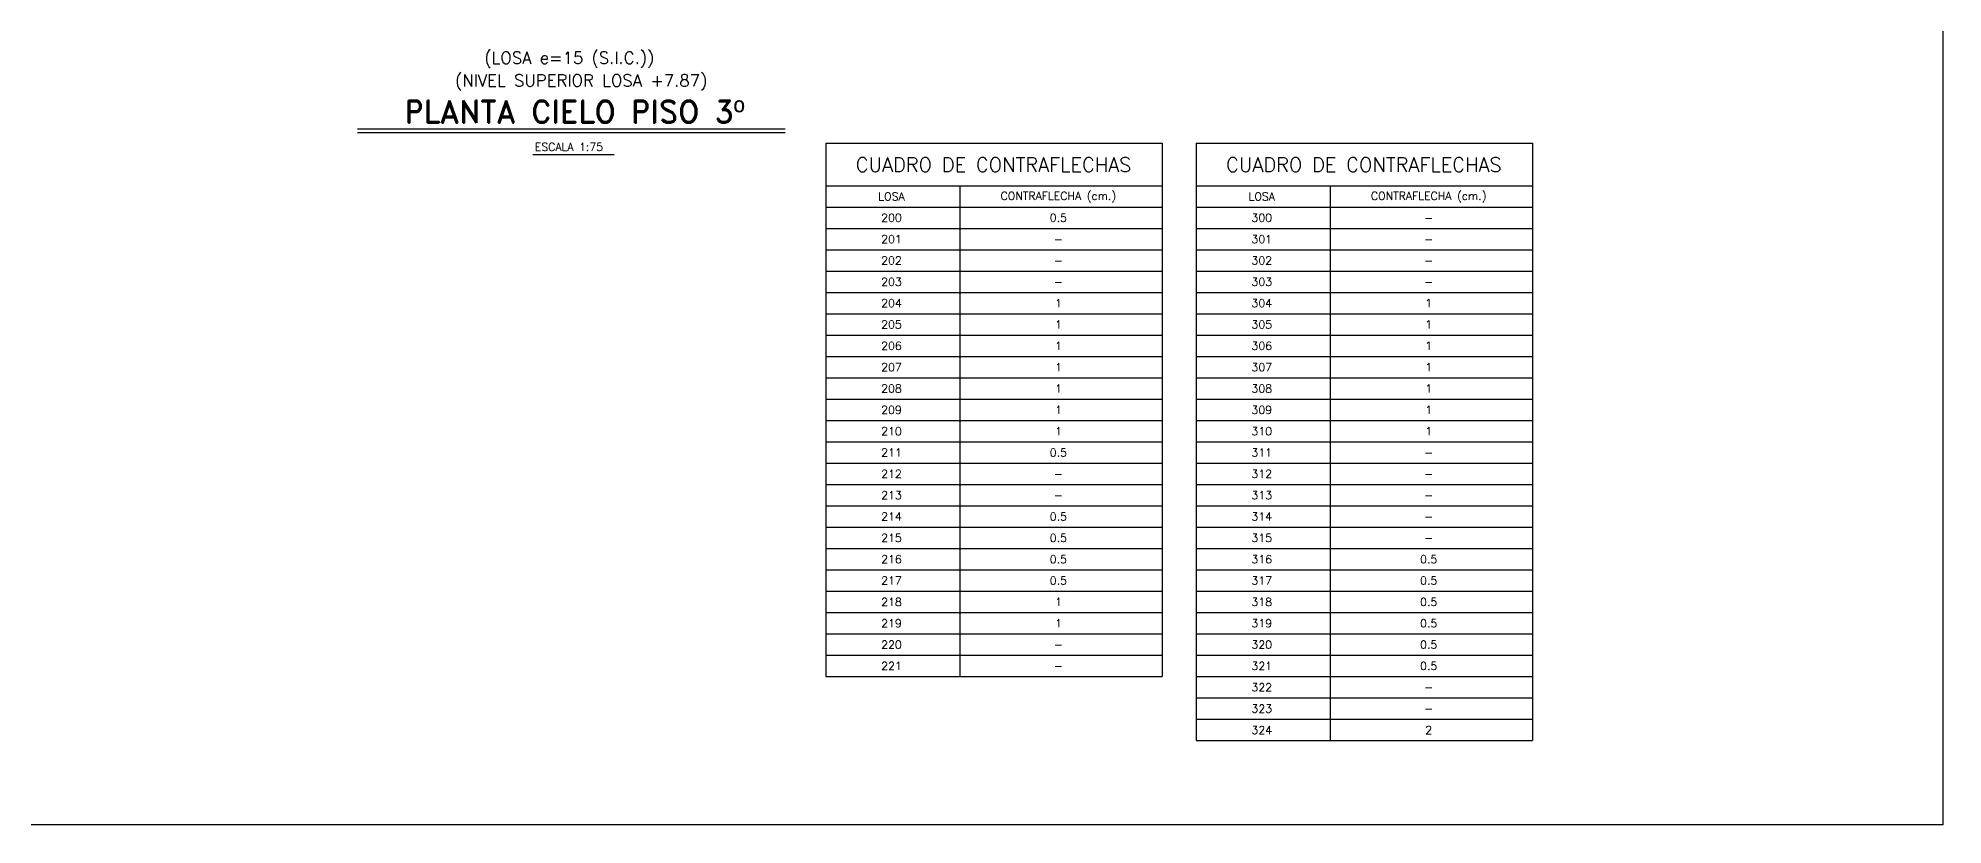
# Model space of a CAD drawing. Extents: x -4 to 6083, y -4 to 8618.
# Drawn here: x 2065 to 6083, y 0 to 1659 of the extents above; entities that cross this region are included whole.
import ezdxf
from ezdxf.enums import TextEntityAlignment as Align

# ---------------------------------------------------------------- set-up
doc = ezdxf.new("R2010")
doc.units = 0
doc.header["$LTSCALE"] = 45
doc.header["$MEASUREMENT"] = 0
doc.layers.get('0').update_dxf_attribs({"linetype": 'CONTINUOUS'})
for name, color, linetype in [('RLA-FORMATO', 7, 'CONTINUOUS'), ('RLA-TEXTOS1', 9, 'CONTINUOUS'), ('RLA-TEXTOS2', 6, 'CONTINUOUS')]:
    doc.layers.add(name, color=color, linetype=linetype)
doc.styles.add('ROMAND', font='romand', dxfattribs={"height": 31.5})
doc.styles.add('ROMANS', font='ROMANS.shx', dxfattribs={"height": 16.875})
doc.styles.add('SIETE50', font='ROMAND.SHX', dxfattribs={"height": 31.5})

msp = doc.modelspace()

# ---------------------------------------------------------------- linework, layer by layer
at = {"layer": 'RLA-FORMATO', "color": 6, "linetype": 'Continuous'}
for p, q in [((6082.5, 8617.5), (6082.5, 0)), ((6082.5, 0), (0, 0))]:
    msp.add_line(p, q, dxfattribs=at)
at = {"layer": 'RLA-TEXTOS1', "color": 2}
for p, q in [((3726.338, 1437.684), (3726.338, 312.684)), ((3726.338, 1437.684), (4435.624, 1437.684)), ((4435.624, 1437.684), (4435.624, 312.684)), ((4507.339, 1437.684), (4507.339, 177.684)), ((4507.339, 1437.684), (5216.625, 1437.684)), ((5216.625, 1437.684), (5216.625, 177.684)), ((3726.338, 1347.684), (4435.624, 1347.684)), ((4009.025, 1347.684), (4009.025, 312.684)), ((4507.339, 1347.684), (5216.625, 1347.684)), ((4790.026, 1347.684), (4790.026, 177.684)), ((3726.338, 1302.684), (4435.624, 1302.684)), ((4507.339, 1302.684), (5216.625, 1302.684)), ((3726.338, 1257.684), (4435.624, 1257.684)), ((4507.339, 1257.684), (5216.625, 1257.684)), ((3726.338, 1212.684), (4435.624, 1212.684)), ((4507.339, 1212.684), (5216.625, 1212.684)), ((3726.338, 1167.684), (4435.624, 1167.684)), ((4507.339, 1167.684), (5216.625, 1167.684)), ((3726.338, 1122.684), (4435.624, 1122.684)), ((4507.339, 1122.684), (5216.625, 1122.684)), ((3726.338, 1077.684), (4435.624, 1077.684)), ((4507.339, 1077.684), (5216.625, 1077.684)), ((3726.338, 1032.684), (4435.624, 1032.684)), ((4507.339, 1032.684), (5216.625, 1032.684)), ((3726.338, 987.684), (4435.624, 987.684)), ((4507.339, 987.684), (5216.625, 987.684)), ((3726.338, 942.684), (4435.624, 942.684)), ((4507.339, 942.684), (5216.625, 942.684)), ((3726.338, 897.684), (4435.624, 897.684)), ((4507.339, 897.684), (5216.625, 897.684)), ((3726.338, 852.684), (4435.624, 852.684)), ((4507.339, 852.684), (5216.625, 852.684)), ((3726.338, 807.684), (4435.624, 807.684)), ((4507.339, 807.684), (5216.625, 807.684)), ((3726.338, 762.684), (4435.624, 762.684)), ((4507.339, 762.684), (5216.625, 762.684)), ((3726.338, 717.684), (4435.624, 717.684)), ((4507.339, 717.684), (5216.625, 717.684)), ((3726.338, 672.684), (4435.624, 672.684)), ((4507.339, 672.684), (5216.625, 672.684)), ((3726.338, 627.684), (4435.624, 627.684)), ((4507.339, 627.684), (5216.625, 627.684)), ((3726.338, 582.684), (4435.624, 582.684)), ((4507.339, 582.684), (5216.625, 582.684)), ((3726.338, 537.684), (4435.624, 537.684)), ((4507.339, 537.684), (5216.625, 537.684)), ((3726.338, 492.684), (4435.624, 492.684)), ((4507.339, 492.684), (5216.625, 492.684)), ((3726.338, 447.684), (4435.624, 447.684)), ((4507.339, 447.684), (5216.625, 447.684)), ((3726.338, 402.684), (4435.624, 402.684)), ((4507.339, 402.684), (5216.625, 402.684)), ((3726.338, 357.684), (4435.624, 357.684)), ((4507.339, 357.684), (5216.625, 357.684)), ((3726.338, 312.684), (4435.624, 312.684)), ((4507.339, 312.684), (5216.625, 312.684)), ((4507.339, 267.684), (5216.625, 267.684)), ((4507.339, 222.684), (5216.625, 222.684)), ((4507.339, 177.684), (5216.625, 177.684))]:
    msp.add_line(p, q, dxfattribs=at)
at = {"layer": 'RLA-TEXTOS2', "color": 6}
for p, q in [((2738.459, 1467.352), (3640.682, 1467.352)), ((2738.459, 1459.852), (3640.682, 1459.852))]:
    msp.add_line(p, q, dxfattribs=at)
at = {"layer": 'RLA-TEXTOS2', "color": 3}
msp.add_line((3108.715, 1413.705), (3279.859, 1413.705), dxfattribs=at)

# ---------------------------------------------------------------- texts
at = {"color": 3, "style": 'ROMAND'}
for s, p in [('(LOSA e=15 (S.I.C.))', (3185.377, 1604.753)), ('(NIVEL SUPERIOR LOSA +7.87)', (3210.412, 1556.843))]:
    msp.add_text(s, height=25.5, dxfattribs=at).set_placement(p, align=Align.CENTER)
at = {"layer": 'RLA-TEXTOS1', "color": 5, "style": 'ROMANS'}
for p in [(4080.262, 1392.029), (4861.263, 1392.029)]:
    msp.add_text('CUADRO DE CONTRAFLECHAS', height=30, dxfattribs=at).set_placement(p, align=Align.MIDDLE)
at = {"layer": 'RLA-TEXTOS1', "color": 9, "style": 'ROMANS'}
for s, p in [('LOSA', (3864.883, 1325.061)), ('CONTRAFLECHA (cm.)', (4216.933, 1325.061)), ('LOSA', (4645.884, 1325.061)), ('CONTRAFLECHA (cm.)', (4997.934, 1325.061)), ('200', (3864.883, 1280.061)), ('0.5', (4216.933, 1280.061)), ('300', (4645.884, 1280.061)), ('-', (4997.934, 1280.061)), ('201', (3864.883, 1235.061)), ('-', (4216.933, 1235.061)), ('301', (4645.884, 1235.061)), ('-', (4997.934, 1235.061)), ('202', (3864.883, 1190.061)), ('-', (4216.933, 1190.061)), ('302', (4645.884, 1190.061)), ('-', (4997.934, 1190.061)), ('203', (3864.883, 1145.061)), ('-', (4216.933, 1145.061)), ('303', (4645.884, 1145.061)), ('-', (4997.934, 1145.061)), ('204', (3864.883, 1100.061)), ('1', (4216.933, 1100.061)), ('304', (4645.884, 1100.061)), ('1', (4997.934, 1100.061)), ('205', (3864.883, 1055.061)), ('1', (4216.933, 1055.061)), ('305', (4645.884, 1055.061)), ('1', (4997.934, 1055.061)), ('206', (3864.883, 1010.061)), ('1', (4216.933, 1010.061)), ('306', (4645.884, 1010.061)), ('1', (4997.934, 1010.061)), ('207', (3864.883, 965.061)), ('1', (4216.933, 965.061)), ('307', (4645.884, 965.061)), ('1', (4997.934, 965.061)), ('208', (3864.883, 920.061)), ('1', (4216.933, 920.061)), ('308', (4645.884, 920.061)), ('1', (4997.934, 920.061)), ('209', (3864.883, 875.061)), ('1', (4216.933, 875.061)), ('309', (4645.884, 875.061)), ('1', (4997.934, 875.061)), ('210', (3864.883, 830.061)), ('1', (4216.933, 830.061)), ('310', (4645.884, 830.061)), ('1', (4997.934, 830.061)), ('211', (3864.883, 785.061)), ('0.5', (4216.933, 785.061)), ('311', (4645.884, 785.061)), ('-', (4997.934, 785.061)), ('212', (3864.883, 740.061)), ('-', (4216.933, 740.061)), ('312', (4645.884, 740.061)), ('-', (4997.934, 740.061)), ('213', (3864.883, 695.061)), ('-', (4216.933, 695.061)), ('313', (4645.884, 695.061)), ('-', (4997.934, 695.061)), ('214', (3864.883, 650.061)), ('0.5', (4216.933, 650.061)), ('314', (4645.884, 650.061)), ('-', (4997.934, 650.061)), ('215', (3864.883, 605.061)), ('0.5', (4216.933, 605.061)), ('315', (4645.884, 605.061)), ('-', (4997.934, 605.061)), ('216', (3864.883, 560.061)), ('0.5', (4216.933, 560.061)), ('316', (4645.884, 560.061)), ('0.5', (4997.934, 560.061)), ('217', (3864.883, 515.061)), ('0.5', (4216.933, 515.061)), ('317', (4645.884, 515.061)), ('0.5', (4997.934, 515.061)), ('218', (3864.883, 470.061)), ('1', (4216.933, 470.061)), ('318', (4645.884, 470.061)), ('0.5', (4997.934, 470.061)), ('219', (3864.883, 425.061)), ('1', (4216.933, 425.061)), ('319', (4645.884, 425.061)), ('0.5', (4997.934, 425.061)), ('220', (3864.883, 380.061)), ('-', (4216.933, 380.061)), ('320', (4645.884, 380.061)), ('0.5', (4997.934, 380.061)), ('221', (3864.883, 335.061)), ('-', (4216.933, 335.061)), ('321', (4645.884, 335.061)), ('0.5', (4997.934, 335.061)), ('322', (4645.884, 290.061)), ('-', (4997.934, 290.061)), ('323', (4645.884, 245.061)), ('-', (4997.934, 245.061)), ('324', (4645.884, 200.061)), ('2', (4997.934, 200.061))]:
    msp.add_text(s, height=16.875, dxfattribs=at).set_placement(p, align=Align.MIDDLE)
at = {"layer": 'RLA-TEXTOS2', "color": 6, "style": 'SIETE50'}
msp.add_text('PLANTA CIELO PISO 3º', height=47.25, dxfattribs=at).set_placement((3196.422, 1480.225), align=Align.CENTER)
at = {"layer": 'RLA-TEXTOS2', "color": 3, "style": 'ROMANS'}
msp.add_text('ESCALA 1:75', height=16.875, dxfattribs=at).set_placement((3112.615, 1421.134))

doc.saveas('drawing.dxf')
